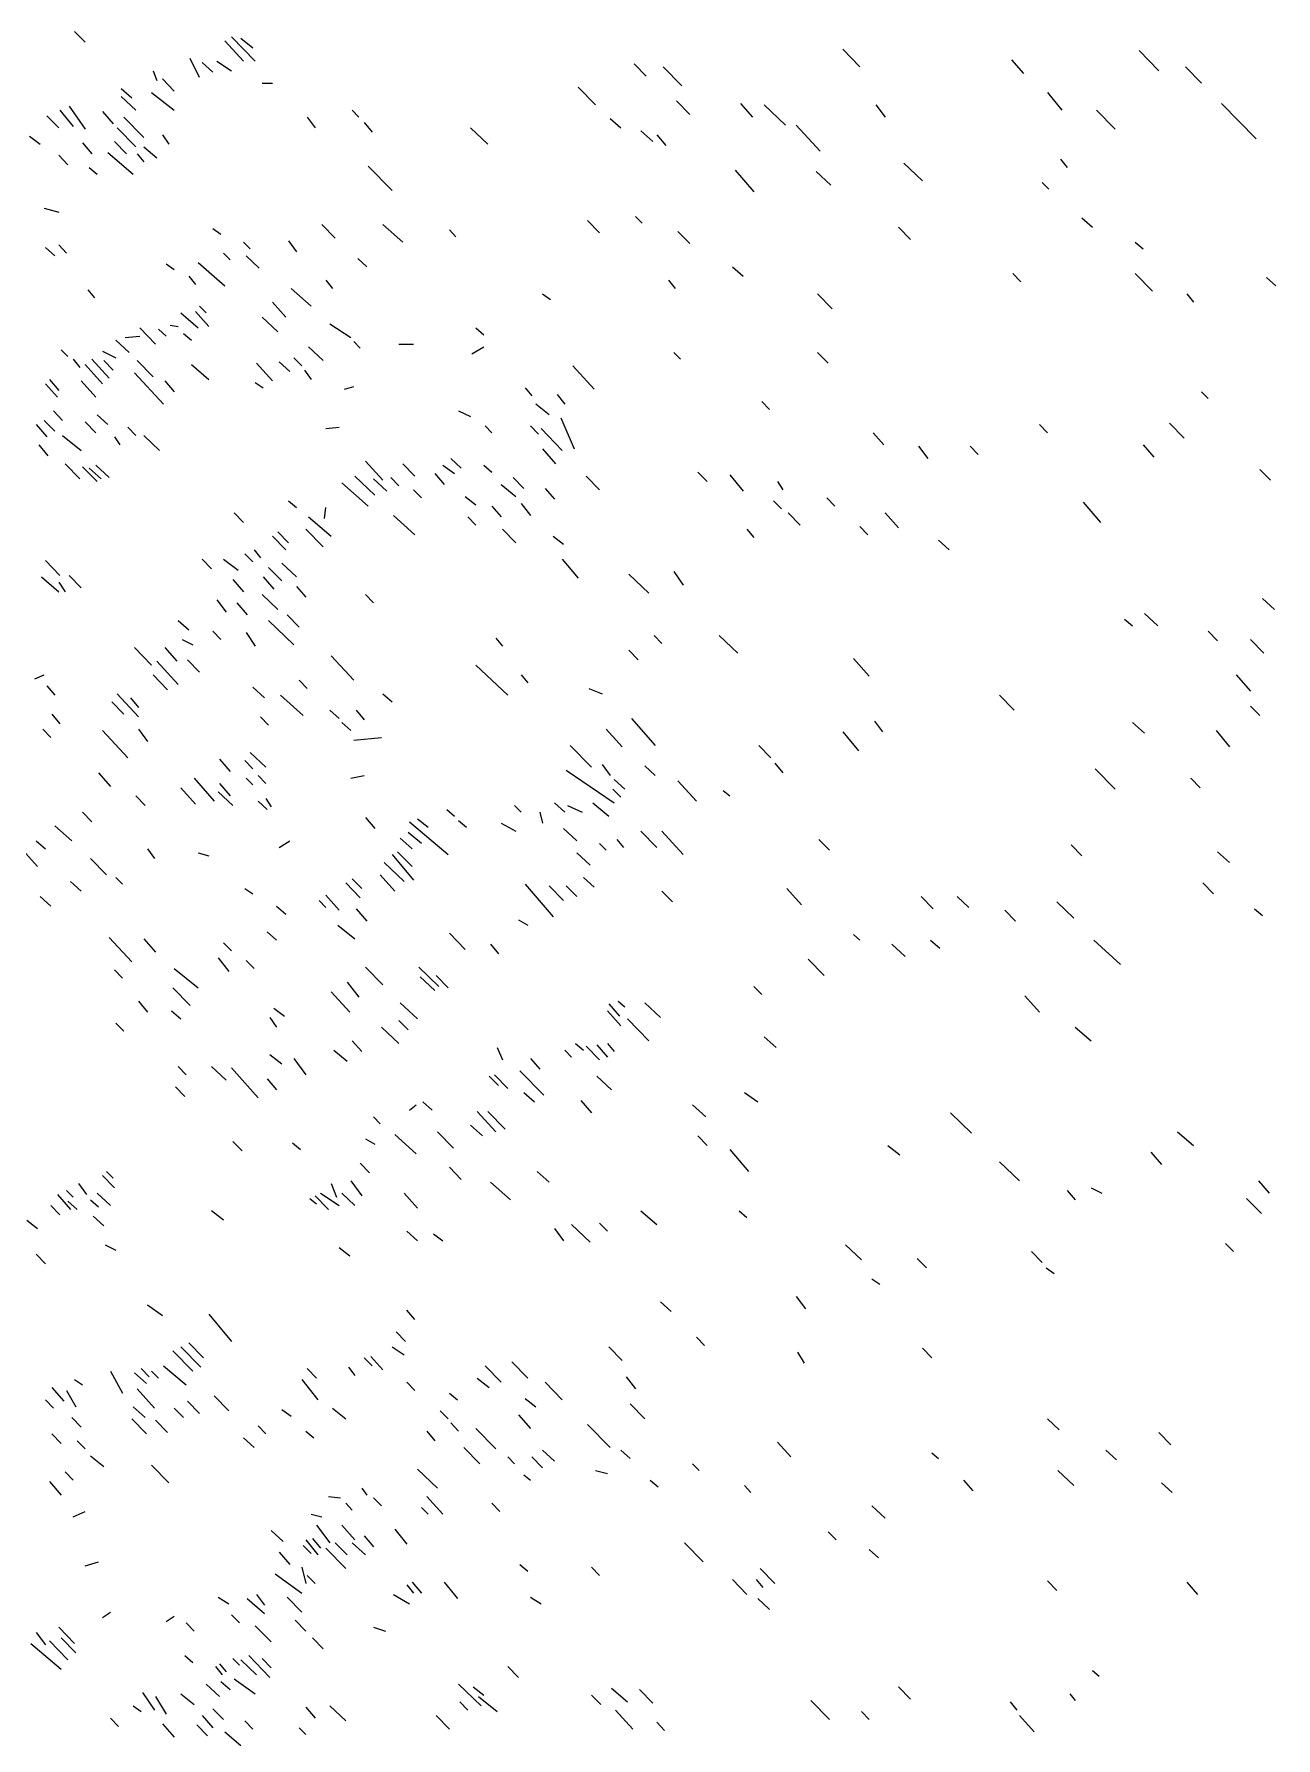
# Model space of a CAD drawing. Extents: x 0 to 599, y 0 to 600.
# Drawn here: x 126.5 to 297.4, y 239.7 to 474.2 of the extents above; entities that cross this region are included whole.
import ezdxf

# ---------------------------------------------------------------- set-up
doc = ezdxf.new("R2010")
doc.units = 0
doc.header["$MEASUREMENT"] = 0
doc.layers.add('LIMESTONE_FSET2', color=66, linetype='CONTINUOUS')

msp = doc.modelspace()

# ---------------------------------------------------------------- linework, layer by layer
at = {"layer": 'LIMESTONE_FSET2'}
for p, q in [((132.07, 474.57), (133.54, 473.07)), ((153.66, 473.82), (156.95, 470.45)), ((152.74, 473.26), (155.3, 470.45)), ((154.94, 473.64), (156.59, 472.32)), ((237.8, 472.14), (240.18, 469.7)), ((278.6, 471.95), (281.34, 469.14)), ((142.87, 469.14), (143.41, 467.83)), ((149.27, 468.21), (147.99, 470.83)), ((149.63, 470.27), (151.1, 468.95)), ((151.65, 470.45), (153.66, 469.14)), ((209.09, 470.08), (210.73, 468.39)), ((213.11, 469.7), (215.67, 467.08)), ((261.04, 470.64), (262.68, 468.77)), ((285, 469.7), (287.2, 467.46)), ((138.48, 466.71), (139.94, 465.4)), ((144.15, 468.02), (145.79, 466.33)), ((157.87, 467.46), (159.33, 467.46)), ((201.4, 466.9), (203.78, 464.46)), ((131.34, 464.27), (133.54, 461.09)), ((138.48, 465.59), (140.49, 463.71)), ((142.68, 466.15), (145.79, 463.71)), ((214.94, 465.02), (216.77, 463.15)), ((223.72, 464.65), (225.37, 462.78)), ((227.01, 464.46), (229.94, 461.65)), ((242.38, 464.46), (243.66, 462.78)), ((265.98, 466.15), (267.99, 463.71)), ((289.94, 464.65), (294.7, 459.78)), ((128.23, 462.96), (129.88, 461.28)), ((130.06, 463.71), (131.89, 461.47)), ((135.91, 463.53), (137.38, 461.84)), ((138.84, 462.78), (141.59, 459.97)), ((164.09, 462.78), (165.18, 461.28)), ((170.3, 463.71), (171.22, 462.78)), ((171.95, 462.03), (173.05, 460.72)), ((205.79, 462.59), (207.26, 461.28)), ((272.74, 463.71), (275.3, 461.09)), ((125.85, 460.16), (127.32, 459.03)), ((137.93, 461.28), (140.49, 458.66)), ((144.15, 460.34), (145.06, 459.03)), ((186.59, 461.28), (188.96, 459.03)), ((210, 460.9), (211.65, 459.41)), ((212.2, 460.34), (213.48, 458.85)), ((231.4, 461.65), (234.7, 458.1)), ((129.88, 457.54), (131.16, 456.22)), ((133.17, 459.22), (134.45, 457.72)), ((136.65, 457.91), (140.12, 454.91)), ((137.56, 459.41), (139.21, 457.72)), ((140.67, 457.72), (141.59, 456.6)), ((141.59, 458.66), (143.41, 457.16)), ((134.09, 455.85), (135.18, 454.91)), ((172.5, 456.04), (175.79, 452.67)), ((222.99, 455.48), (225.55, 452.48)), ((234.15, 455.29), (236.16, 453.42)), ((246.22, 456.41), (248.78, 453.98)), ((267.8, 456.97), (268.72, 455.85)), ((265.24, 453.79), (266.16, 452.85)), ((127.87, 450.23), (129.88, 449.67)), ((166.1, 447.99), (167.93, 446.12)), ((174.51, 447.99), (177.26, 445.55)), ((202.68, 448.55), (204.33, 446.86)), ((209.27, 449.11), (210.18, 448.17)), ((270.73, 448.92), (272.2, 447.61)), ((151.1, 447.43), (152.2, 446.68)), ((155.3, 445.55), (156.22, 444.62)), ((161.52, 445.74), (162.62, 444.24)), ((183.66, 447.24), (184.57, 446.3)), ((215.12, 447.05), (216.77, 445.37)), ((245.49, 447.61), (247.13, 445.93)), ((278.05, 445.55), (279.15, 444.62)), ((128.05, 444.81), (129.33, 443.68)), ((129.88, 445.18), (130.98, 444.06)), ((152.56, 444.06), (153.48, 443.12)), ((155.67, 443.68), (157.5, 442)), ((171.04, 443.31), (172.32, 442.18)), ((144.7, 442.56), (145.79, 441.81)), ((147.8, 440.87), (148.72, 439.75)), ((149.09, 442.75), (152.74, 439.56)), ((222.62, 442.18), (224.09, 440.87)), ((261.22, 441.25), (262.32, 440.12)), ((278.05, 441.25), (280.43, 438.81)), ((133.9, 439), (134.82, 437.88)), ((161.89, 439.19), (164.63, 436.76)), ((166.65, 440.31), (167.56, 439.19)), ((213.84, 440.31), (214.76, 439.19)), ((296.16, 440.69), (297.44, 439.56)), ((149.27, 436.76), (150.18, 435.82)), ((159.33, 437.32), (161.16, 435.26)), ((196.46, 438.44), (197.56, 437.69)), ((234.33, 438.44), (236.34, 436.38)), ((285.18, 438.44), (286.1, 437.32)), ((145.24, 434.13), (146.34, 433.95)), ((146.71, 435.82), (149.09, 433.76)), ((148.72, 436.01), (150.55, 433.95)), ((157.87, 435.26), (160.06, 433.2)), ((167.2, 434.32), (170.12, 432.45)), ((137.74, 432.07), (139.57, 430.39)), ((139.02, 432.45), (141.04, 432.64)), ((141.04, 433.76), (143.23, 431.51)), ((143.6, 433.57), (144.7, 432.64)), ((147.07, 433.01), (148.17, 432.07)), ((170.49, 431.89), (171.4, 430.95)), ((176.71, 431.51), (178.72, 431.51)), ((187.32, 433.76), (188.41, 432.82)), ((130.24, 430.76), (131.16, 429.83)), ((131.89, 429.45), (132.8, 428.33)), ((134.45, 429.45), (136.83, 426.83)), ((135.91, 430.58), (137.74, 429.64)), ((136.1, 429.27), (137.38, 427.96)), ((140.67, 429.27), (142.87, 427.02)), ((162.26, 429.64), (163.35, 428.52)), ((164.27, 431.14), (166.28, 429.27)), ((186.77, 430.2), (188.41, 431.14)), ((214.57, 430.39), (215.49, 429.45)), ((234.33, 430.39), (235.79, 428.89)), ((133.54, 428.71), (135.91, 426.08)), ((140.3, 427.58), (144.33, 423.28)), ((148.17, 428.71), (150.55, 426.65)), ((157.13, 428.89), (159.33, 426.46)), ((160.24, 429.08), (161.71, 427.77)), ((163.72, 427.96), (164.63, 426.65)), ((200.67, 428.52), (203.6, 425.34)), ((128.05, 426.08), (129.7, 424.21)), ((128.6, 426.65), (129.88, 425.15)), ((132.99, 426.46), (135, 424.21)), ((144.51, 426.46), (145.79, 424.96)), ((156.95, 426.27), (158.05, 425.52)), ((169.21, 425.34), (170.49, 425.71)), ((194.09, 425.52), (195, 424.4)), ((198.48, 424.59), (199.57, 423.28)), ((287.2, 424.96), (288.11, 424.03)), ((129.15, 422.34), (130.43, 421.03)), ((184.94, 422.34), (186.59, 421.59)), ((197.38, 421.78), (195.55, 423.28)), ((226.65, 423.65), (227.74, 422.53)), ((126.77, 420.47), (128.23, 418.78)), ((127.87, 421.03), (129.33, 419.53)), ((133.54, 420.84), (135, 419.34)), ((135.18, 421.78), (136.65, 420.47)), ((139.39, 420.09), (140.49, 418.97)), ((166.65, 419.91), (168.48, 420.09)), ((188.6, 420.28), (189.51, 419.34)), ((194.82, 420.28), (195.91, 419.16)), ((196.28, 419.91), (199.21, 416.91)), ((199.02, 421.4), (200.85, 417.1)), ((264.88, 420.47), (265.98, 419.34)), ((282.8, 420.66), (284.82, 418.6)), ((127.13, 417.66), (128.41, 416.16)), ((130.43, 418.97), (132.99, 416.91)), ((137.56, 418.78), (138.29, 417.66)), ((141.59, 418.97), (143.78, 416.91)), ((242.01, 419.34), (243.48, 417.66)), ((248.23, 417.47), (249.51, 415.79)), ((255.37, 417.47), (256.46, 416.35)), ((279.15, 417.66), (280.61, 415.98)), ((130.79, 415.04), (132.8, 412.98)), ((172.13, 415.41), (174.51, 412.79)), ((177.26, 415.04), (178.9, 413.35)), ((183.84, 415.79), (185.3, 414.48)), ((196.46, 417.1), (198.29, 415.04)), ((133.17, 414.66), (135.18, 412.61)), ((134.09, 414.48), (135.73, 412.98)), ((135, 414.85), (136.83, 413.17)), ((173.41, 410.73), (170.67, 413.35)), ((173.23, 412.98), (175.06, 411.29)), ((175.61, 413.17), (176.71, 412.04)), ((181.65, 413.73), (182.93, 412.23)), ((182.74, 414.85), (184.39, 413.73)), ((188.41, 414.85), (189.51, 413.92)), ((192.44, 413.17), (193.9, 411.67)), ((202.5, 413.35), (204.33, 411.48)), ((217.87, 413.92), (219.15, 412.61)), ((222.26, 413.54), (224.09, 411.29)), ((295.24, 414.29), (296.71, 412.79)), ((168.84, 412.42), (172.5, 409.24)), ((178.72, 411.48), (179.82, 410.36)), ((185.85, 410.55), (187.32, 409.42)), ((190.79, 412.23), (192.8, 410.55)), ((196.83, 411.67), (198.11, 410.17)), ((228.84, 412.61), (229.57, 411.48)), ((235.61, 410.36), (236.71, 409.24)), ((154.02, 408.3), (155.3, 406.99)), ((161.52, 409.98), (162.62, 409.05)), ((166.46, 407.55), (166.65, 409.05)), ((189.51, 409.24), (190.79, 407.74)), ((193.54, 409.61), (194.82, 407.93)), ((228.29, 409.98), (229.39, 408.86)), ((230.3, 408.3), (231.95, 406.61)), ((243.66, 408.3), (245.49, 406.24)), ((270.91, 409.8), (273.29, 406.99)), ((160.06, 405.68), (161.52, 404.18)), ((163.9, 406.05), (166.28, 403.62)), ((164.27, 407.74), (167.38, 405.12)), ((175.98, 407.93), (178.9, 405.3)), ((186.22, 407.74), (187.32, 406.61)), ((190.98, 406.05), (192.8, 404.18)), ((224.63, 406.05), (225.55, 404.93)), ((240.18, 406.43), (241.28, 405.3)), ((159.33, 405.12), (161.16, 403.24)), ((197.93, 405.12), (199.39, 403.99)), ((250.98, 404.56), (252.44, 403.24)), ((128.05, 401.75), (130.06, 399.69)), ((149.63, 401.93), (150.91, 400.62)), ((152.56, 401.93), (154.57, 400.44)), ((155.49, 402.68), (156.59, 401.56)), ((156.77, 403.24), (157.68, 402.12)), ((160.61, 401.37), (162.62, 399.5)), ((199.21, 401.93), (201.4, 399.31)), ((127.5, 399.5), (129.88, 397.44)), ((129.88, 398.75), (130.79, 397.44)), ((131.34, 399.69), (132.99, 398)), ((153.84, 399.13), (155.3, 397.44)), ((158.05, 399.5), (159.51, 397.82)), ((158.78, 400.81), (160.61, 398.94)), ((208.35, 399.88), (211.1, 397.25)), ((214.57, 400.25), (215.85, 398.38)), ((151.65, 396.32), (152.93, 394.63)), ((157.87, 397.07), (160.06, 395.01)), ((162.62, 398.19), (163.9, 396.69)), ((172.13, 397.07), (173.23, 395.94)), ((295.61, 396.51), (297.26, 395.01)), ((154.39, 395.94), (155.85, 394.26)), ((161.34, 394.26), (162.99, 392.57)), ((279.33, 394.45), (281.16, 392.76)), ((146.34, 393.51), (147.8, 392.2)), ((151.1, 392.01), (152.2, 390.89)), ((155.67, 391.83), (156.95, 389.95)), ((158.78, 393.51), (162.26, 390.14)), ((276.59, 393.7), (277.68, 392.76)), ((288.11, 392.01), (289.39, 390.7)), ((140.3, 389.77), (142.68, 387.33)), ((144.51, 389.77), (146.16, 387.89)), ((146.89, 390.89), (148.35, 390.14)), ((190.06, 391.08), (190.98, 389.95)), ((208.35, 389.39), (209.63, 388.08)), ((211.83, 391.45), (212.93, 390.33)), ((220.79, 391.45), (223.35, 389.02)), ((293.96, 390.89), (295.79, 389.02)), ((143.41, 387.89), (146.34, 384.71)), ((147.62, 388.08), (149.27, 386.4)), ((167.38, 388.64), (170.49, 385.27)), ((187.32, 387.33), (191.71, 383.21)), ((239.27, 388.27), (241.46, 385.83)), ((126.59, 385.46), (127.87, 386.02)), ((142.87, 386.02), (144.88, 383.96)), ((162.99, 385.27), (164.09, 384.15)), ((193.54, 386.02), (194.45, 384.9)), ((291.95, 386.02), (293.96, 383.78)), ((128.23, 384.52), (129.33, 383.21)), ((137.2, 382.28), (138.84, 380.59)), ((137.93, 383.4), (140.85, 380.22)), ((139.76, 382.84), (140.85, 381.53)), ((156.59, 384.34), (158.23, 382.84)), ((160.43, 383.21), (163.54, 380.41)), ((174.51, 383.4), (175.79, 382.28)), ((202.87, 384.15), (204.7, 383.4)), ((259.39, 383.21), (261.4, 381.15)), ((128.96, 380.59), (130.06, 379.28)), ((157.68, 380.22), (158.78, 379.1)), ((167.2, 381.15), (168.48, 380.03)), ((170.85, 381.15), (171.95, 379.84)), ((208.72, 380.03), (212.01, 376.29)), ((293.96, 381.72), (295.24, 380.41)), ((127.68, 378.53), (128.78, 377.41)), ((135.91, 378.35), (139.39, 374.6)), ((140.85, 378.53), (142.13, 376.85)), ((168.84, 379.47), (170.12, 378.35)), ((205.24, 378.53), (207.44, 376.1)), ((237.8, 378.16), (240, 375.54)), ((242.2, 379.66), (243.29, 378.16)), ((277.68, 379.47), (279.33, 377.97)), ((289.21, 378.35), (291.04, 376.1)), ((156.22, 375.35), (158.41, 373.29)), ((170.49, 377.04), (174.33, 377.41)), ((200.3, 376.29), (203.23, 373.29)), ((226.28, 376.29), (227.93, 374.6)), ((152.01, 374.42), (153.48, 372.73)), ((155.49, 374.23), (156.59, 373.1)), ((199.76, 372.92), (206.34, 368.42)), ((204.7, 373.67), (205.79, 372.17)), ((210.55, 373.48), (212.01, 372.17)), ((228.48, 373.85), (229.57, 372.54)), ((272.56, 373.1), (275.3, 370.3)), ((135.37, 372.54), (137.01, 370.67)), ((146.71, 370.48), (148.72, 368.24)), ((148.54, 371.79), (151.28, 368.61)), ((152.01, 371.05), (153.48, 369.36)), ((155.67, 371.79), (156.59, 370.86)), ((157.32, 372.17), (158.41, 371.05)), ((170.12, 371.79), (171.95, 372.17)), ((206.34, 371.61), (207.8, 370.3)), ((215.12, 371.42), (217.68, 368.61)), ((285.73, 371.79), (287.01, 370.48)), ((140.49, 369.36), (141.77, 368.05)), ((151.83, 369.92), (153.84, 368.05)), ((157.32, 368.61), (158.6, 367.49)), ((158.41, 368.99), (159.15, 367.86)), ((198.11, 368.42), (199.57, 367.11)), ((203.41, 368.42), (205.61, 366.55)), ((206.16, 370.3), (207.26, 369.17)), ((221.34, 370.11), (222.26, 369.36)), ((133.17, 367.11), (134.45, 365.8)), ((172.13, 366.37), (173.41, 364.87)), ((178.17, 365.8), (183.48, 361.31)), ((179.27, 366.18), (180.73, 365.05)), ((183.29, 367.49), (184.39, 366.55)), ((184.94, 365.99), (186.04, 365.05)), ((192.62, 368.05), (193.54, 367.11)), ((196.1, 367.11), (196.46, 365.62)), ((199.94, 368.05), (201.95, 367.11)), ((129.33, 365.24), (131.71, 363.18)), ((176.89, 363.56), (178.54, 362.06)), ((179.82, 362.81), (177.99, 364.31)), ((190.79, 365.62), (192.8, 364.49)), ((199.39, 364.87), (201.22, 363.18)), ((210, 364.49), (212.2, 362.25)), ((212.93, 364.49), (215.85, 361.31)), ((124.94, 361.87), (126.95, 359.63)), ((126.77, 363.18), (128.05, 362.06)), ((142.13, 362.06), (143.05, 360.75)), ((149.09, 361.5), (150.55, 361.12)), ((160.24, 362.25), (161.71, 363.18)), ((175.79, 361.31), (178.72, 357.75)), ((176.52, 361.68), (178.54, 359.63)), ((201.22, 361.5), (203.05, 359.81)), ((204.33, 362.81), (205.24, 361.87)), ((206.71, 363.37), (207.62, 362.25)), ((234.51, 363.37), (235.98, 361.87)), ((269.27, 362.62), (270.73, 361.12)), ((289.39, 361.68), (291.04, 360.19)), ((134.27, 360.75), (136.46, 358.5)), ((174.7, 360.19), (177.44, 357.57)), ((131.52, 357.57), (132.99, 356.26)), ((137.74, 358.13), (138.66, 357.19)), ((155.49, 356.63), (156.59, 355.88)), ((169.39, 357.38), (171.4, 355.32)), ((170.3, 357.94), (171.59, 356.63)), ((174.15, 358.5), (176.16, 356.26)), ((194.09, 357.19), (197.93, 352.7)), ((197.38, 357), (199.39, 354.95)), ((199.76, 357), (201.22, 355.51)), ((202.13, 358.13), (203.6, 356.82)), ((230.12, 356.63), (232.13, 354.38)), ((287.38, 357.38), (288.84, 355.88)), ((127.32, 355.51), (128.78, 354.2)), ((159.88, 354.2), (161.16, 353.07)), ((165.73, 354.95), (166.65, 354.01)), ((166.65, 355.69), (168.48, 353.63)), ((212.93, 356.26), (214.39, 354.76)), ((248.6, 355.51), (250.24, 353.82)), ((253.54, 355.51), (255.18, 354.01)), ((267.26, 354.76), (269.63, 352.51)), ((170.85, 353.82), (172.32, 352.14)), ((193.17, 352.32), (194.45, 351.58)), ((260.12, 353.63), (261.59, 352.14)), ((294.51, 353.82), (295.61, 352.89)), ((136.83, 349.89), (139.94, 346.52)), ((141.59, 349.7), (143.23, 347.83)), ((158.6, 350.64), (159.88, 349.52)), ((168.29, 351.58), (170.67, 349.7)), ((183.66, 350.45), (185.85, 348.21)), ((239.27, 350.27), (240.18, 349.52)), ((249.88, 349.52), (251.16, 348.39)), ((272.38, 349.52), (276.04, 346.15)), ((151.83, 347.08), (153.29, 345.21)), ((152.56, 349.14), (153.66, 348.02)), ((189.33, 348.95), (190.43, 347.64)), ((244.57, 348.95), (246.4, 347.27)), ((137.56, 345.4), (138.66, 344.27)), ((145.79, 345.59), (149.09, 342.96)), ((155.67, 346.71), (156.77, 345.59)), ((172.13, 345.77), (174.51, 343.34)), ((179.45, 345.77), (182.2, 343.15)), ((233.05, 346.9), (235.24, 344.65)), ((145.61, 342.96), (147.99, 340.53)), ((167.38, 342.4), (169.94, 339.59)), ((169.57, 343.71), (171.22, 341.65)), ((179.63, 344.46), (181.65, 342.59)), ((181.83, 344.65), (183.48, 342.96)), ((225.55, 343.15), (226.65, 342.03)), ((140.85, 341.09), (142.13, 339.59)), ((159.51, 340.16), (160.98, 339.03)), ((176.89, 340.9), (179.27, 338.66)), ((205.61, 340.72), (207.07, 339.03)), ((206.89, 341.09), (207.8, 340.34)), ((210.55, 340.9), (212.74, 338.85)), ((262.87, 341.84), (264.88, 339.59)), ((137.74, 338.1), (138.84, 336.97)), ((145.43, 339.78), (146.71, 338.66)), ((158.96, 338.85), (159.88, 337.54)), ((176.71, 338.47), (177.99, 337.16)), ((205.43, 339.78), (207.26, 337.72)), ((208.17, 338.66), (211.1, 335.66)), ((170.3, 335.66), (171.59, 334.17)), ((174.33, 337.54), (176.71, 335.29)), ((227.01, 336.22), (228.66, 334.73)), ((269.82, 337.54), (272.01, 335.66)), ((158.96, 333.79), (160.61, 332.48)), ((162.26, 333.23), (163.9, 330.98)), ((167.74, 334.35), (169.57, 332.85)), ((190.24, 334.73), (190.98, 333.04)), ((194.82, 333.23), (196.1, 331.73)), ((199.57, 334.35), (200.49, 333.42)), ((201.04, 335.29), (202.13, 334.35)), ((202.5, 334.91), (204.33, 333.04)), ((203.96, 335.1), (205.43, 333.42)), ((205.43, 335.29), (206.34, 334.17)), ((146.34, 332.11), (147.44, 330.98)), ((150.91, 332.11), (152.93, 330.23)), ((153.66, 331.92), (157.32, 327.8)), ((189.15, 330.8), (190.43, 329.49)), ((191.71, 329.11), (189.88, 330.98)), ((193.35, 331.54), (196.65, 328.17)), ((203.96, 330.8), (205.98, 328.92)), ((145.98, 329.3), (147.26, 327.99)), ((158.6, 330.42), (159.88, 328.92)), ((193.9, 328.55), (195.37, 327.24)), ((224.27, 328.55), (226.1, 327.24)), ((178.17, 326.12), (179.09, 326.86)), ((180, 327.24), (181.28, 326.12)), ((187.5, 325.93), (190.06, 323.12)), ((188.96, 325.93), (191.34, 323.49)), ((201.77, 327.43), (203.23, 325.74)), ((217.13, 326.86), (218.96, 325.18)), ((173.23, 325.18), (174.15, 324.24)), ((186.59, 324.06), (188.23, 322.56)), ((252.62, 325.74), (255.55, 322.93)), ((153.84, 321.81), (155.12, 320.5)), ((162.07, 321.62), (163.17, 320.69)), ((172.13, 322.18), (173.41, 321.44)), ((176.16, 322.75), (179.09, 320.12)), ((182.01, 323.12), (184.21, 320.87)), ((217.87, 322.56), (219.15, 321.25)), ((244.02, 321.25), (245.67, 319.94)), ((283.9, 323.12), (286.1, 321.25)), ((222.26, 320.69), (224.82, 317.69)), ((259.39, 319), (262.13, 316.38)), ((280.24, 320.31), (281.71, 318.63)), ((135.91, 317.13), (137.56, 315.44)), ((136.46, 317.69), (137.38, 316.76)), ((171.4, 318.81), (172.68, 317.5)), ((183.66, 318.25), (185.3, 316.57)), ((195.73, 317.69), (197.38, 316.19)), ((129.7, 314.51), (131.52, 312.45)), ((130.98, 315.07), (131.89, 314.13)), ((132.62, 316.01), (133.72, 314.51)), ((135.18, 314.7), (137.01, 313.01)), ((165.18, 314.32), (167.01, 312.45)), ((165.91, 314.7), (168.48, 313.01)), ((167.38, 316.01), (168.11, 314.13)), ((168.84, 314.7), (170.67, 313.01)), ((170.12, 316.38), (171.59, 314.32)), ((177.44, 314.7), (179.27, 312.64)), ((189.33, 316.19), (192.07, 313.76)), ((268.72, 315.07), (269.82, 313.76)), ((272.01, 315.44), (273.48, 314.7)), ((295.06, 316.38), (296.52, 314.7)), ((128.78, 313.01), (130.06, 311.7)), ((131.16, 313.57), (132.44, 312.45)), ((134.27, 313.76), (135.37, 312.82)), ((152.56, 310.95), (150.91, 312.26)), ((164.45, 313.95), (165.37, 313.2)), ((210, 312.26), (212.2, 310.39)), ((223.54, 312.26), (224.63, 311.33)), ((293.41, 313.95), (295.43, 311.89)), ((125.49, 310.95), (126.95, 309.83)), ((134.63, 311.51), (136.1, 310.2)), ((198.11, 309.83), (199.39, 308.14)), ((200.49, 310.39), (203.05, 307.96)), ((204.33, 310.58), (205.43, 309.45)), ((136.28, 307.58), (137.74, 306.83)), ((168.48, 307.21), (169.94, 306.08)), ((177.8, 309.45), (179.27, 308.14)), ((181.46, 309.08), (182.74, 308.14)), ((238.17, 307.58), (240.37, 305.52)), ((290.49, 307.77), (291.59, 306.65)), ((126.77, 306.27), (128.05, 304.96)), ((248.05, 305.71), (249.33, 304.4)), ((263.78, 306.65), (265.24, 305.15)), ((241.83, 302.9), (242.93, 302.15)), ((265.79, 304.4), (266.89, 303.65)), ((231.4, 300.47), (232.68, 298.78)), ((142.13, 299.34), (144.15, 297.85)), ((150.55, 298.03), (153.66, 294.29)), ((178.9, 297.29), (177.8, 298.6)), ((212.74, 299.72), (214.21, 298.41)), ((176.34, 295.6), (177.62, 294.29)), ((146.71, 293.54), (149.45, 290.73)), ((147.8, 294.1), (149.82, 292.04)), ((175.79, 293.54), (177.44, 292.42)), ((205.61, 293.54), (207.44, 291.67)), ((217.68, 294.85), (218.78, 293.73)), ((248.78, 293.35), (250.06, 292.04)), ((144.33, 290.92), (147.44, 288.3)), ((145.61, 292.98), (148.35, 290.17)), ((171.95, 292.04), (173.05, 290.92)), ((172.87, 292.23), (174.51, 290.36)), ((188.6, 290.92), (190.79, 288.67)), ((192.26, 291.48), (194.45, 289.24)), ((231.59, 292.79), (232.5, 291.29)), ((132.07, 289.05), (133.17, 288.3)), ((137.01, 290.17), (138.66, 287.18)), ((141.95, 288.49), (140.3, 289.98)), ((141.22, 290.55), (142.32, 289.42)), ((142.68, 290.17), (143.6, 289.24)), ((163.35, 289.05), (165.55, 286.24)), ((164.09, 290.55), (165.37, 289.24)), ((169.76, 290.73), (170.67, 289.61)), ((177.8, 288.67), (178.9, 287.55)), ((187.5, 289.24), (189.15, 287.93)), ((196.83, 288.67), (199.21, 286.24)), ((207.99, 289.42), (209.27, 287.74)), ((128.05, 286.24), (129.15, 285.12)), ((128.96, 287.93), (130.61, 286.05)), ((130.98, 287.55), (132.26, 285.3)), ((140.67, 287.74), (143.05, 285.12)), ((151.28, 286.8), (153.29, 284.74)), ((183.66, 287.18), (184.76, 286.24)), ((194.09, 286.43), (195.55, 285.3)), ((131.71, 283.81), (132.99, 282.5)), ((140.12, 285.3), (141.77, 283.81)), ((145.79, 285.12), (147.07, 283.81)), ((147.62, 286.05), (149.27, 284.37)), ((160.61, 284.93), (161.89, 283.99)), ((167.56, 285.12), (169.39, 283.62)), ((182.38, 284.74), (183.48, 283.62)), ((193.17, 284.18), (194.82, 282.31)), ((208.54, 285.68), (210.55, 283.62)), ((128.96, 281.56), (130.24, 280.25)), ((139.94, 283.62), (141.95, 281.56)), ((143.23, 283.43), (144.88, 281.75)), ((157.32, 282.68), (158.41, 281.56)), ((163.9, 281.93), (165, 281)), ((180.55, 281.93), (181.65, 280.62)), ((183.84, 283.06), (184.94, 281.93)), ((187.32, 282.31), (190.06, 279.5)), ((202.68, 282.87), (205.79, 279.69)), ((265.98, 283.62), (267.62, 282.12)), ((281.34, 281.75), (282.99, 280.06)), ((132.44, 280.62), (133.54, 279.5)), ((155.3, 281), (156.77, 279.69)), ((185.67, 279.69), (187.87, 277.44)), ((196.46, 279.31), (198.11, 277.82)), ((207.26, 279.31), (208.54, 278.19)), ((228.84, 280.44), (230.67, 278.38)), ((274.02, 279.31), (275.49, 278)), ((134.27, 278.56), (136.1, 277.07)), ((142.68, 277.25), (145.06, 274.82)), ((179.27, 276.69), (182.01, 274.07)), ((191.71, 278.38), (192.62, 277.44)), ((195, 278.38), (196.46, 276.88)), ((217.13, 277.44), (218.05, 276.51)), ((250.06, 278.94), (250.98, 278.19)), ((128.6, 275.01), (130.24, 273.14)), ((130.79, 276.32), (131.89, 275.2)), ((193.9, 275.94), (194.82, 275.2)), ((203.78, 276.51), (205.43, 276.13)), ((211.28, 275.2), (212.38, 274.26)), ((224.27, 274.45), (225.18, 273.51)), ((254.45, 275.2), (255.73, 273.7)), ((267.44, 276.51), (269.63, 274.45)), ((281.71, 274.82), (283.17, 273.51)), ((167.01, 272.95), (168.66, 272.76)), ((169.39, 272.01), (170.3, 271.08)), ((171.59, 274.07), (172.32, 273.14)), ((173.23, 272.76), (174.33, 271.64)), ((180.55, 272.95), (182.74, 270.51)), ((189.51, 272.01), (190.61, 270.89)), ((131.89, 270.14), (133.54, 270.89)), ((164.63, 270.51), (166.1, 270.14)), ((179.82, 271.45), (180.73, 270.51)), ((241.83, 271.64), (243.66, 269.95)), ((160.79, 266.77), (159.15, 268.27)), ((165.37, 269.02), (167.2, 266.58)), ((168.84, 269.02), (170.67, 266.96)), ((171.95, 267.52), (173.23, 266.02)), ((176.16, 268.46), (177.8, 266.4)), ((235.79, 268.08), (236.89, 266.96)), ((160.24, 265.27), (161.71, 263.59)), ((163.54, 266.21), (164.63, 265.09)), ((163.9, 266.96), (165.55, 264.9)), ((164.82, 267.15), (165.91, 265.83)), ((166.65, 265.83), (169.39, 263.03)), ((167.93, 266.58), (169.57, 264.9)), ((170.3, 266.58), (172.13, 264.9)), ((216.04, 266.58), (218.6, 263.96)), ((241.46, 265.65), (242.74, 264.52)), ((133.54, 263.4), (135.37, 263.96)), ((163.35, 263.21), (163.9, 260.97)), ((193.35, 263.59), (194.45, 262.65)), ((203.23, 263.21), (204.33, 262.09)), ((226.46, 263.03), (228.48, 260.97)), ((159.7, 262.28), (163.35, 259.66)), ((164.09, 262.09), (165.18, 260.97)), ((177.8, 260.78), (178.72, 259.66)), ((178.54, 261.15), (179.82, 259.66)), ((182.93, 261.15), (184.76, 258.91)), ((222.62, 261.53), (224.63, 259.47)), ((225.91, 261.53), (226.83, 260.41)), ((265.98, 261.34), (267.26, 260.03)), ((285.18, 261.15), (286.65, 259.47)), ((151.83, 259.1), (153.29, 258.16)), ((155.85, 258.91), (158.23, 256.85)), ((157.13, 259.47), (158.23, 257.97)), ((161.34, 259.1), (163.35, 257.04)), ((175.98, 259.47), (178.17, 258.16)), ((194.82, 259.1), (196.28, 258.16)), ((226.1, 258.91), (227.74, 257.41)), ((135.91, 256.29), (137.01, 257.04)), ((144.7, 255.73), (145.79, 256.47)), ((153.66, 256.66), (154.76, 255.54)), ((162.44, 255.91), (163.9, 254.42)), ((126.77, 254.23), (128.05, 252.54)), ((129.88, 254.98), (132.07, 252.73)), ((130.24, 253.48), (132.26, 251.42)), ((147.44, 255.54), (148.54, 254.42)), ((156.95, 255.16), (159.15, 252.92)), ((164.82, 253.48), (166.28, 251.98)), ((173.23, 254.98), (174.88, 254.42)), ((126.04, 252.73), (130.24, 249.17)), ((128.6, 253.1), (131.16, 250.48)), ((147.26, 251.05), (148.35, 250.11)), ((156.04, 251.05), (158.96, 248.05)), ((151.46, 249.55), (152.38, 248.42)), ((152.01, 249.92), (152.93, 248.8)), ((153.84, 250.67), (154.76, 249.73)), ((154.94, 250.48), (157.13, 248.42)), ((157.87, 250.67), (159.15, 249.36)), ((191.71, 249.55), (193.17, 248.05)), ((272.2, 248.99), (273.11, 248.24)), ((150.18, 247.11), (152.01, 245.43)), ((152.2, 247.49), (153.48, 246.37)), ((154.02, 247.86), (156.95, 245.8)), ((184.94, 247.11), (188.05, 244.12)), ((186.95, 246.74), (188.41, 245.62)), ((205.98, 246.55), (208.17, 244.68)), ((209.82, 246.37), (211.65, 244.49)), ((245.49, 246.74), (247.13, 245.05)), ((140.12, 244.12), (141.22, 243.37)), ((141.4, 245.99), (143.05, 243.56)), ((143.23, 245.43), (144.7, 243)), ((146.71, 245.8), (148.54, 244.31)), ((163.9, 243.93), (165.18, 242.43)), ((167.2, 244.12), (169.39, 242.06)), ((185.12, 244.68), (186.22, 243.56)), ((187.68, 245.43), (190.24, 243.37)), ((203.23, 245.62), (204.51, 244.31)), ((233.41, 244.87), (235.98, 242.25)), ((260.85, 244.68), (261.77, 243.56)), ((269.09, 245.8), (269.82, 244.87)), ((137.01, 242.43), (138.11, 241.31)), ((144.15, 241.68), (145.79, 239.81)), ((149.63, 242.81), (151.1, 241.12)), ((151.1, 243.74), (152.56, 242.25)), ((155.49, 242.06), (156.59, 240.94)), ((181.83, 242.81), (183.66, 240.94)), ((206.52, 243.56), (208.9, 240.94)), ((212.2, 241.87), (213.29, 240.75)), ((240.37, 243.37), (241.46, 242.25)), ((262.13, 242.81), (264.15, 240.56)), ((148.9, 241.5), (150.37, 240)), ((152.74, 240.56), (154.94, 238.69)), ((162.99, 241.12), (163.9, 240.19))]:
    msp.add_line(p, q, dxfattribs=at)

doc.saveas('drawing.dxf')
